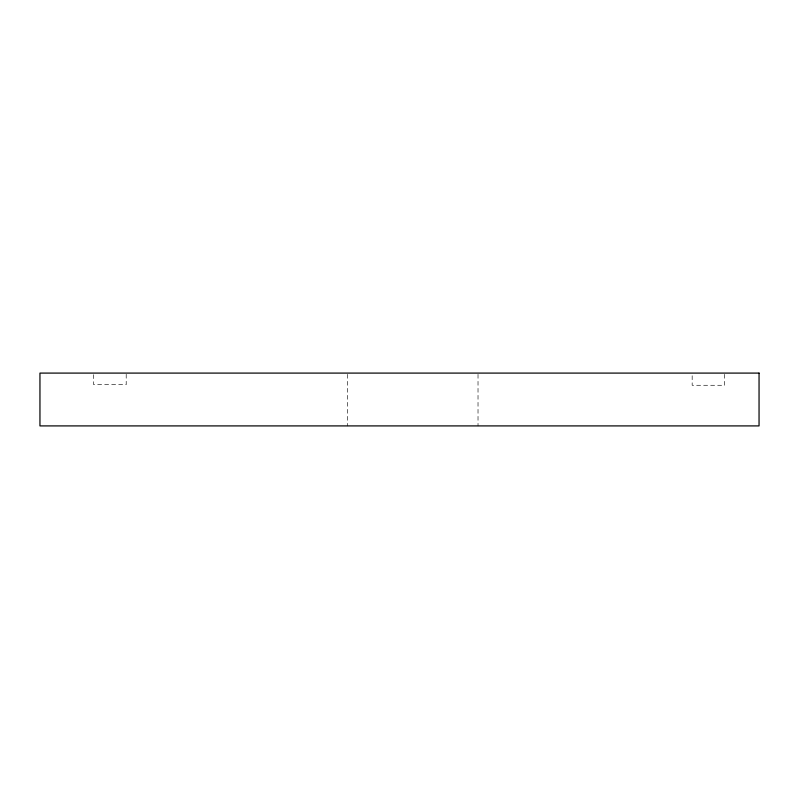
<?xml version="1.0" encoding="UTF-8"?>
<svg xmlns="http://www.w3.org/2000/svg" width="799" height="799" viewBox="0 0 799 799"><rect width="100%" height="100%" fill="white"/><g stroke="black" fill="none" stroke-linecap="round" stroke-linejoin="round"><path stroke-width="0.6" stroke-dasharray="4 3" d="M724.663 374.312L724.663 385.278L692.164 385.278L692.164 374.312M478.022 374.322L478.022 425.907M347.455 374.322L347.455 425.907M126.202 374.252L126.202 384.699L93.703 384.699L93.703 374.252"/><path stroke-width="1.2" d="M759.05 373.093L39.95 373.093L39.95 425.907L759.05 425.907L759.05 373.093"/></g></svg>
